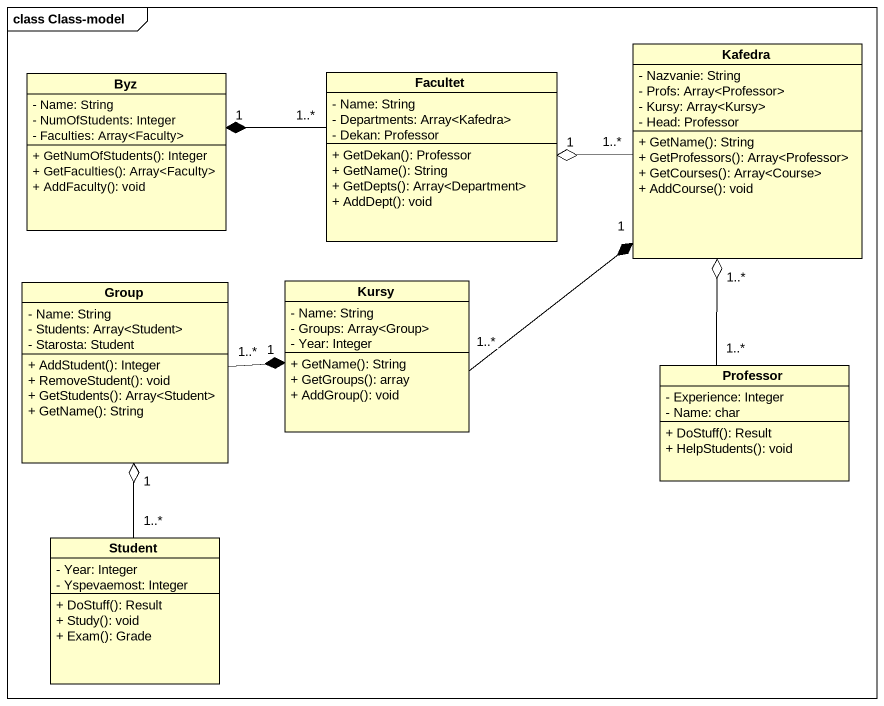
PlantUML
@startuml
mainframe class Class-model
hide circle
hide empty members
skinparam classAttributeIconSize 0
class Kafedra {
  - Nazvanie: String
  - Profs: Array<Professor>
  - Kursy: Array<Kursy>
  - Head: Professor
  + GetName(): String
  + GetProfessors(): Array<Professor>
  + GetCourses(): Array<Course>
  + AddCourse(): void
}
class Byz {
  - Name: String
  - NumOfStudents: Integer
  - Faculties: Array<Faculty>
  + GetNumOfStudents(): Integer
  + GetFaculties(): Array<Faculty>
  + AddFaculty(): void
}
class Facultet {
  - Name: String
  - Departments: Array<Kafedra>
  - Dekan: Professor
  + GetDekan(): Professor
  + GetName(): String
  + GetDepts(): Array<Department>
  + AddDept(): void
}
class "Group" as Group_ {
  - Name: String
  - Students: Array<Student>
  - Starosta: Student
  + AddStudent(): Integer
  + RemoveStudent(): void
  + GetStudents(): Array<Student>
  + GetName(): String
}
class Kursy {
  - Name: String
  - Groups: Array<Group>
  - Year: Integer
  + GetName(): String
  + GetGroups(): array
  + AddGroup(): void
}
class Professor {
  - Experience: Integer
  - Name: char
  + DoStuff(): Result
  + HelpStudents(): void
}
class Student {
  - Year: Integer
  - Yspevaemost: Integer
  + DoStuff(): Result
  + Study(): void
  + Exam(): Grade
}
Kafedra "1..*" -left-o "1" Facultet
Facultet "1..*" -left-* "1" Byz
Group_ "1..*" -right-* "1" Kursy
Kursy "1..*" -right-* "1" Kafedra
Professor "1..*" -up-o "1..*" Kafedra
Student "1..*" -up-o "1" Group_
@enduml
